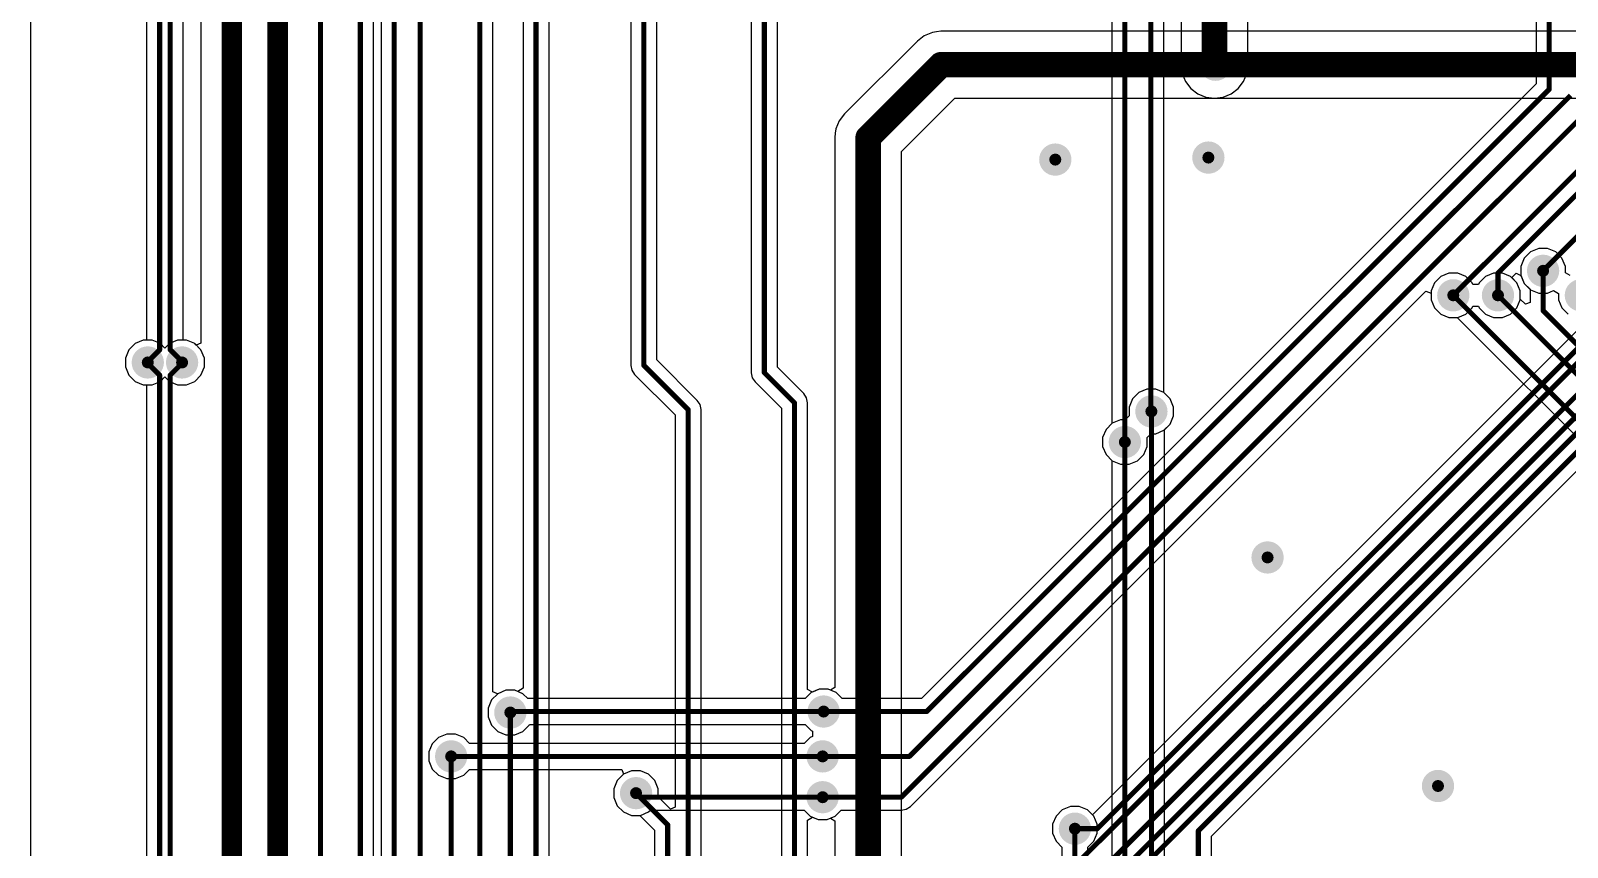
# Model space of a CAD drawing. Header units: millimetres. Extents: x 1 to 134, y -1 to 87.
# Drawn here: x 1.04 to 39.29, y 36.45 to 56.78 of the extents above; entities that cross this region are included whole.
import ezdxf

# ---------------------------------------------------------------- set-up
doc = ezdxf.new("R2010")
doc.units = ezdxf.units.MM
for name, color, linetype in [('BottomLayer', 5, 'Continuous'), ('BottomSolder', 6, 'Continuous'), ('TopLayer', 1, 'Continuous'), ('TopSolder', 216, 'Continuous'), ('ViaHoleLayer', 16, 'Continuous')]:
    doc.layers.add(name, color=color, linetype=linetype)

msp = doc.modelspace()

# ---------------------------------------------------------------- hatches: boundary and pattern name
at = {"layer": 'BottomLayer'}
h = msp.add_hatch(color=5, dxfattribs=at)
edge = h.paths.add_edge_path()
edge.add_arc((30.531, 55.931), 0.3, 0, 360)
h = msp.add_hatch(color=5, dxfattribs=at)
edge = h.paths.add_edge_path()
edge.add_arc((26.543, 53.569), 0.3, 0, 360)
h = msp.add_hatch(color=5, dxfattribs=at)
edge = h.paths.add_edge_path()
edge.add_arc((30.353, 53.619), 0.3, 0, 360)
h = msp.add_hatch(color=5, dxfattribs=at)
edge = h.paths.add_edge_path()
edge.add_arc((38.684, 50.8), 0.3, 0, 360)
h = msp.add_hatch(color=5, dxfattribs=at)
edge = h.paths.add_edge_path()
edge.add_arc((36.449, 50.19), 0.3, 0, 360)
h = msp.add_hatch(color=5, dxfattribs=at)
edge = h.paths.add_edge_path()
edge.add_arc((37.561, 50.19), 0.3, 0, 360)
h = msp.add_hatch(color=5, dxfattribs=at)
edge = h.paths.add_edge_path()
edge.add_arc((3.955, 48.518), 0.3, 0, 360)
h = msp.add_hatch(color=5, dxfattribs=at)
edge = h.paths.add_edge_path()
edge.add_arc((4.809, 48.518), 0.3, 0, 360)
h = msp.add_hatch(color=5, dxfattribs=at)
edge = h.paths.add_edge_path()
edge.add_arc((28.935, 47.299), 0.3, 0, 360)
h = msp.add_hatch(color=5, dxfattribs=at)
edge = h.paths.add_edge_path()
edge.add_arc((28.274, 46.537), 0.3, 0, 360)
h = msp.add_hatch(color=5, dxfattribs=at)
edge = h.paths.add_edge_path()
edge.add_arc((31.826, 43.663), 0.3, 0, 360)
h = msp.add_hatch(color=5, dxfattribs=at)
edge = h.paths.add_edge_path()
edge.add_arc((12.979, 39.802), 0.3, 0, 360)
h = msp.add_hatch(color=5, dxfattribs=at)
edge = h.paths.add_edge_path()
edge.add_arc((20.777, 39.827), 0.3, 0, 360)
h = msp.add_hatch(color=5, dxfattribs=at)
edge = h.paths.add_edge_path()
edge.add_arc((11.506, 38.71), 0.3, 0, 360)
h = msp.add_hatch(color=5, dxfattribs=at)
edge = h.paths.add_edge_path()
edge.add_arc((20.752, 38.71), 0.3, 0, 360)
h = msp.add_hatch(color=5, dxfattribs=at)
edge = h.paths.add_edge_path()
edge.add_arc((36.068, 37.973), 0.3, 0, 360)
h = msp.add_hatch(color=5, dxfattribs=at)
edge = h.paths.add_edge_path()
edge.add_arc((16.108, 37.795), 0.3, 0, 360)
h = msp.add_hatch(color=5, dxfattribs=at)
edge = h.paths.add_edge_path()
edge.add_arc((20.752, 37.694), 0.3, 0, 360)
h = msp.add_hatch(color=5, dxfattribs=at)
edge = h.paths.add_edge_path()
edge.add_arc((27.031, 36.91), 0.3, 0, 360)
at = {"layer": 'BottomSolder'}
h = msp.add_hatch(color=6, dxfattribs=at)
edge = h.paths.add_edge_path()
edge.add_arc((30.531, 55.931), 0.402, 0, 360)
h = msp.add_hatch(color=6, dxfattribs=at)
edge = h.paths.add_edge_path()
edge.add_arc((26.543, 53.569), 0.402, 0, 360)
h = msp.add_hatch(color=6, dxfattribs=at)
edge = h.paths.add_edge_path()
edge.add_arc((30.353, 53.619), 0.402, 0, 360)
h = msp.add_hatch(color=6, dxfattribs=at)
edge = h.paths.add_edge_path()
edge.add_arc((38.684, 50.8), 0.402, 0, 360)
h = msp.add_hatch(color=6, dxfattribs=at)
edge = h.paths.add_edge_path()
edge.add_arc((36.449, 50.19), 0.402, 0, 360)
h = msp.add_hatch(color=6, dxfattribs=at)
edge = h.paths.add_edge_path()
edge.add_arc((37.561, 50.19), 0.402, 0, 360)
h = msp.add_hatch(color=6, dxfattribs=at)
edge = h.paths.add_edge_path()
edge.add_arc((39.624, 50.19), 0.402, 0, 360)
h = msp.add_hatch(color=6, dxfattribs=at)
edge = h.paths.add_edge_path()
edge.add_arc((3.955, 48.518), 0.402, 0, 360)
h = msp.add_hatch(color=6, dxfattribs=at)
edge = h.paths.add_edge_path()
edge.add_arc((4.809, 48.518), 0.402, 0, 360)
h = msp.add_hatch(color=6, dxfattribs=at)
edge = h.paths.add_edge_path()
edge.add_arc((28.935, 47.299), 0.402, 0, 360)
h = msp.add_hatch(color=6, dxfattribs=at)
edge = h.paths.add_edge_path()
edge.add_arc((28.274, 46.537), 0.402, 0, 360)
h = msp.add_hatch(color=6, dxfattribs=at)
edge = h.paths.add_edge_path()
edge.add_arc((31.826, 43.663), 0.402, 0, 360)
h = msp.add_hatch(color=6, dxfattribs=at)
edge = h.paths.add_edge_path()
edge.add_arc((12.979, 39.802), 0.402, 0, 360)
h = msp.add_hatch(color=6, dxfattribs=at)
edge = h.paths.add_edge_path()
edge.add_arc((20.777, 39.827), 0.402, 0, 360)
h = msp.add_hatch(color=6, dxfattribs=at)
edge = h.paths.add_edge_path()
edge.add_arc((11.506, 38.71), 0.402, 0, 360)
h = msp.add_hatch(color=6, dxfattribs=at)
edge = h.paths.add_edge_path()
edge.add_arc((20.752, 38.71), 0.402, 0, 360)
h = msp.add_hatch(color=6, dxfattribs=at)
edge = h.paths.add_edge_path()
edge.add_arc((36.068, 37.973), 0.402, 0, 360)
h = msp.add_hatch(color=6, dxfattribs=at)
edge = h.paths.add_edge_path()
edge.add_arc((16.108, 37.795), 0.402, 0, 360)
h = msp.add_hatch(color=6, dxfattribs=at)
edge = h.paths.add_edge_path()
edge.add_arc((20.752, 37.694), 0.402, 0, 360)
h = msp.add_hatch(color=6, dxfattribs=at)
edge = h.paths.add_edge_path()
edge.add_arc((27.031, 36.91), 0.402, 0, 360)
at = {"layer": 'TopLayer'}
h = msp.add_hatch(color=1, dxfattribs=at)
edge = h.paths.add_edge_path()
edge.add_arc((30.531, 55.931), 0.3, 0, 360)
h = msp.add_hatch(color=1, dxfattribs=at)
edge = h.paths.add_edge_path()
edge.add_arc((26.543, 53.569), 0.3, 0, 360)
h = msp.add_hatch(color=1, dxfattribs=at)
edge = h.paths.add_edge_path()
edge.add_arc((30.353, 53.619), 0.3, 0, 360)
h = msp.add_hatch(color=1, dxfattribs=at)
edge = h.paths.add_edge_path()
edge.add_arc((38.684, 50.8), 0.3, 0, 360)
h = msp.add_hatch(color=1, dxfattribs=at)
edge = h.paths.add_edge_path()
edge.add_arc((36.449, 50.19), 0.3, 0, 360)
h = msp.add_hatch(color=1, dxfattribs=at)
edge = h.paths.add_edge_path()
edge.add_arc((37.561, 50.19), 0.3, 0, 360)
h = msp.add_hatch(color=1, dxfattribs=at)
edge = h.paths.add_edge_path()
edge.add_arc((3.955, 48.518), 0.3, 0, 360)
h = msp.add_hatch(color=1, dxfattribs=at)
edge = h.paths.add_edge_path()
edge.add_arc((4.809, 48.518), 0.3, 0, 360)
h = msp.add_hatch(color=1, dxfattribs=at)
edge = h.paths.add_edge_path()
edge.add_arc((28.935, 47.299), 0.3, 0, 360)
h = msp.add_hatch(color=1, dxfattribs=at)
edge = h.paths.add_edge_path()
edge.add_arc((28.274, 46.537), 0.3, 0, 360)
h = msp.add_hatch(color=1, dxfattribs=at)
edge = h.paths.add_edge_path()
edge.add_arc((31.826, 43.663), 0.3, 0, 360)
h = msp.add_hatch(color=1, dxfattribs=at)
edge = h.paths.add_edge_path()
edge.add_arc((12.979, 39.802), 0.3, 0, 360)
h = msp.add_hatch(color=1, dxfattribs=at)
edge = h.paths.add_edge_path()
edge.add_arc((20.777, 39.827), 0.3, 0, 360)
h = msp.add_hatch(color=1, dxfattribs=at)
edge = h.paths.add_edge_path()
edge.add_arc((11.506, 38.71), 0.3, 0, 360)
h = msp.add_hatch(color=1, dxfattribs=at)
edge = h.paths.add_edge_path()
edge.add_arc((20.752, 38.71), 0.3, 0, 360)
h = msp.add_hatch(color=1, dxfattribs=at)
edge = h.paths.add_edge_path()
edge.add_arc((36.068, 37.973), 0.3, 0, 360)
h = msp.add_hatch(color=1, dxfattribs=at)
edge = h.paths.add_edge_path()
edge.add_arc((16.108, 37.795), 0.3, 0, 360)
h = msp.add_hatch(color=1, dxfattribs=at)
edge = h.paths.add_edge_path()
edge.add_arc((20.752, 37.694), 0.3, 0, 360)
h = msp.add_hatch(color=1, dxfattribs=at)
edge = h.paths.add_edge_path()
edge.add_arc((27.031, 36.91), 0.3, 0, 360)
at = {"layer": 'TopSolder'}
h = msp.add_hatch(color=216, dxfattribs=at)
edge = h.paths.add_edge_path()
edge.add_arc((30.531, 55.931), 0.402, 0, 360)
h = msp.add_hatch(color=216, dxfattribs=at)
edge = h.paths.add_edge_path()
edge.add_arc((26.543, 53.569), 0.402, 0, 360)
h = msp.add_hatch(color=216, dxfattribs=at)
edge = h.paths.add_edge_path()
edge.add_arc((30.353, 53.619), 0.402, 0, 360)
h = msp.add_hatch(color=216, dxfattribs=at)
edge = h.paths.add_edge_path()
edge.add_arc((38.684, 50.8), 0.402, 0, 360)
h = msp.add_hatch(color=216, dxfattribs=at)
edge = h.paths.add_edge_path()
edge.add_arc((36.449, 50.19), 0.402, 0, 360)
h = msp.add_hatch(color=216, dxfattribs=at)
edge = h.paths.add_edge_path()
edge.add_arc((37.561, 50.19), 0.402, 0, 360)
h = msp.add_hatch(color=216, dxfattribs=at)
edge = h.paths.add_edge_path()
edge.add_arc((39.624, 50.19), 0.402, 0, 360)
h = msp.add_hatch(color=216, dxfattribs=at)
edge = h.paths.add_edge_path()
edge.add_arc((3.955, 48.518), 0.402, 0, 360)
h = msp.add_hatch(color=216, dxfattribs=at)
edge = h.paths.add_edge_path()
edge.add_arc((4.809, 48.518), 0.402, 0, 360)
h = msp.add_hatch(color=216, dxfattribs=at)
edge = h.paths.add_edge_path()
edge.add_arc((28.935, 47.299), 0.402, 0, 360)
h = msp.add_hatch(color=216, dxfattribs=at)
edge = h.paths.add_edge_path()
edge.add_arc((28.274, 46.537), 0.402, 0, 360)
h = msp.add_hatch(color=216, dxfattribs=at)
edge = h.paths.add_edge_path()
edge.add_arc((31.826, 43.663), 0.402, 0, 360)
h = msp.add_hatch(color=216, dxfattribs=at)
edge = h.paths.add_edge_path()
edge.add_arc((12.979, 39.802), 0.402, 0, 360)
h = msp.add_hatch(color=216, dxfattribs=at)
edge = h.paths.add_edge_path()
edge.add_arc((20.777, 39.827), 0.402, 0, 360)
h = msp.add_hatch(color=216, dxfattribs=at)
edge = h.paths.add_edge_path()
edge.add_arc((11.506, 38.71), 0.402, 0, 360)
h = msp.add_hatch(color=216, dxfattribs=at)
edge = h.paths.add_edge_path()
edge.add_arc((20.752, 38.71), 0.402, 0, 360)
h = msp.add_hatch(color=216, dxfattribs=at)
edge = h.paths.add_edge_path()
edge.add_arc((36.068, 37.973), 0.402, 0, 360)
h = msp.add_hatch(color=216, dxfattribs=at)
edge = h.paths.add_edge_path()
edge.add_arc((16.108, 37.795), 0.402, 0, 360)
h = msp.add_hatch(color=216, dxfattribs=at)
edge = h.paths.add_edge_path()
edge.add_arc((20.752, 37.694), 0.402, 0, 360)
h = msp.add_hatch(color=216, dxfattribs=at)
edge = h.paths.add_edge_path()
edge.add_arc((27.031, 36.91), 0.402, 0, 360)
at = {"layer": 'ViaHoleLayer'}
h = msp.add_hatch(color=16, dxfattribs=at)
edge = h.paths.add_edge_path()
edge.add_arc((30.531, 55.931), 0.15, 0, 360)
h = msp.add_hatch(color=16, dxfattribs=at)
edge = h.paths.add_edge_path()
edge.add_arc((26.543, 53.569), 0.15, 0, 360)
h = msp.add_hatch(color=16, dxfattribs=at)
edge = h.paths.add_edge_path()
edge.add_arc((30.353, 53.619), 0.15, 0, 360)
h = msp.add_hatch(color=16, dxfattribs=at)
edge = h.paths.add_edge_path()
edge.add_arc((38.684, 50.8), 0.15, 0, 360)
h = msp.add_hatch(color=16, dxfattribs=at)
edge = h.paths.add_edge_path()
edge.add_arc((36.449, 50.19), 0.15, 0, 360)
h = msp.add_hatch(color=16, dxfattribs=at)
edge = h.paths.add_edge_path()
edge.add_arc((37.561, 50.19), 0.15, 0, 360)
h = msp.add_hatch(color=16, dxfattribs=at)
edge = h.paths.add_edge_path()
edge.add_arc((3.955, 48.518), 0.15, 0, 360)
h = msp.add_hatch(color=16, dxfattribs=at)
edge = h.paths.add_edge_path()
edge.add_arc((4.809, 48.518), 0.15, 0, 360)
h = msp.add_hatch(color=16, dxfattribs=at)
edge = h.paths.add_edge_path()
edge.add_arc((28.935, 47.299), 0.15, 0, 360)
h = msp.add_hatch(color=16, dxfattribs=at)
edge = h.paths.add_edge_path()
edge.add_arc((28.274, 46.537), 0.15, 0, 360)
h = msp.add_hatch(color=16, dxfattribs=at)
edge = h.paths.add_edge_path()
edge.add_arc((31.826, 43.663), 0.15, 0, 360)
h = msp.add_hatch(color=16, dxfattribs=at)
edge = h.paths.add_edge_path()
edge.add_arc((12.979, 39.802), 0.15, 0, 360)
h = msp.add_hatch(color=16, dxfattribs=at)
edge = h.paths.add_edge_path()
edge.add_arc((20.777, 39.827), 0.15, 0, 360)
h = msp.add_hatch(color=16, dxfattribs=at)
edge = h.paths.add_edge_path()
edge.add_arc((11.506, 38.71), 0.15, 0, 360)
h = msp.add_hatch(color=16, dxfattribs=at)
edge = h.paths.add_edge_path()
edge.add_arc((20.752, 38.71), 0.15, 0, 360)
h = msp.add_hatch(color=16, dxfattribs=at)
edge = h.paths.add_edge_path()
edge.add_arc((16.108, 37.795), 0.15, 0, 360)
h = msp.add_hatch(color=16, dxfattribs=at)
edge = h.paths.add_edge_path()
edge.add_arc((36.068, 37.973), 0.15, 0, 360)
h = msp.add_hatch(color=16, dxfattribs=at)
edge = h.paths.add_edge_path()
edge.add_arc((20.752, 37.694), 0.15, 0, 360)
h = msp.add_hatch(color=16, dxfattribs=at)
edge = h.paths.add_edge_path()
edge.add_arc((27.031, 36.91), 0.15, 0, 360)

# ---------------------------------------------------------------- linework, layer by layer
at = {"layer": 'BottomLayer'}
for p, q in [((1.041, -0.508), (1.041, 86.335)), ((3.927, 63.066), (3.927, 49.072)), ((4.836, 49.072), (4.836, 62.824)), ((23.282, 56.652), (23.109, 56.52)), ((23.483, 56.735), (23.282, 56.652)), ((23.59, 56.749), (23.483, 56.735)), ((23.698, 56.763), (23.59, 56.749)), ((47.437, 56.763), (23.698, 56.763)), ((23.109, 56.52), (21.296, 54.706)), ((22.718, 53.773), (24.043, 55.098)), ((24.043, 55.098), (47.092, 55.098)), ((21.296, 54.706), (21.164, 54.534)), ((21.081, 54.333), (21.066, 54.225)), ((21.164, 54.534), (21.081, 54.333)), ((21.066, 54.225), (21.052, 54.117)), ((21.052, 54.117), (21.052, 40.427)), ((22.718, 27.652), (22.718, 53.773)), ((38.37, 51.27), (38.215, 51.114)), ((38.574, 51.354), (38.37, 51.27)), ((38.794, 51.354), (38.574, 51.354)), ((38.998, 51.27), (38.794, 51.354)), ((39.154, 51.114), (38.998, 51.27)), ((38.215, 51.114), (38.13, 50.91)), ((38.13, 50.91), (38.13, 50.69)), ((39.238, 50.91), (39.154, 51.114)), ((39.238, 50.757), (39.238, 50.91)), ((35.979, 50.504), (35.895, 50.301)), ((36.135, 50.66), (35.979, 50.504)), ((36.339, 50.744), (36.135, 50.66)), ((36.559, 50.744), (36.339, 50.744)), ((36.763, 50.66), (36.559, 50.744)), ((36.919, 50.504), (36.763, 50.66)), ((36.936, 50.462), (36.919, 50.504)), ((37.091, 50.504), (37.074, 50.462)), ((37.247, 50.66), (37.091, 50.504)), ((37.451, 50.744), (37.247, 50.66)), ((37.671, 50.744), (37.451, 50.744)), ((37.875, 50.66), (37.671, 50.744)), ((38.031, 50.504), (37.875, 50.66)), ((38.115, 50.301), (38.031, 50.504)), ((38.13, 50.69), (38.215, 50.486)), ((38.215, 50.486), (38.36, 50.34)), ((39.242, 50.752), (39.238, 50.757)), ((39.362, 50.681), (39.242, 50.752)), ((35.895, 50.301), (35.895, 50.08)), ((37.074, 50.462), (36.936, 50.462)), ((38.115, 50.094), (38.115, 50.301)), ((38.36, 50.34), (38.36, 50.015)), ((35.895, 50.08), (35.979, 49.877)), ((35.979, 49.877), (36.135, 49.721)), ((36.135, 49.721), (36.339, 49.636)), ((38.243, 49.966), (38.115, 50.094)), ((38.36, 50.015), (38.243, 49.966)), ((36.339, 49.636), (36.545, 49.636)), ((36.545, 49.636), (41.09, 45.092)), ((3.641, 48.987), (3.485, 48.832)), ((3.844, 49.072), (3.641, 48.987)), ((3.927, 49.072), (3.844, 49.072)), ((4.919, 49.072), (4.836, 49.072)), ((5.123, 48.987), (4.919, 49.072)), ((5.278, 48.832), (5.123, 48.987)), ((3.485, 48.832), (3.401, 48.628)), ((3.401, 48.628), (3.401, 48.408)), ((5.363, 48.628), (5.278, 48.832)), ((5.363, 48.408), (5.363, 48.628)), ((3.401, 48.408), (3.485, 48.204)), ((3.485, 48.204), (3.641, 48.048)), ((5.123, 48.048), (5.278, 48.204)), ((5.278, 48.204), (5.363, 48.408)), ((3.641, 48.048), (3.844, 47.964)), ((3.844, 47.964), (4.065, 47.964)), ((4.065, 47.964), (4.269, 48.048)), ((4.269, 48.048), (4.382, 48.161)), ((4.382, 48.161), (4.495, 48.048)), ((4.495, 48.048), (4.698, 47.964)), ((4.698, 47.964), (4.919, 47.964)), ((4.919, 47.964), (5.123, 48.048)), ((28.824, 47.853), (28.621, 47.768)), ((29.045, 47.853), (28.824, 47.853)), ((29.248, 47.768), (29.045, 47.853)), ((28.465, 47.612), (28.381, 47.409)), ((28.621, 47.768), (28.465, 47.612)), ((29.404, 47.612), (29.248, 47.768)), ((29.489, 47.409), (29.404, 47.612)), ((28.164, 47.091), (27.96, 47.006)), ((28.284, 47.091), (28.164, 47.091)), ((28.381, 47.188), (28.284, 47.091)), ((28.381, 47.409), (28.381, 47.188)), ((29.404, 46.985), (29.489, 47.188)), ((29.489, 47.188), (29.489, 47.409)), ((27.805, 46.85), (27.72, 46.647)), ((27.96, 47.006), (27.805, 46.85)), ((29.258, 46.839), (29.404, 46.985)), ((29.258, 33.951), (29.258, 46.839)), ((27.72, 46.647), (27.72, 46.426)), ((27.72, 46.426), (27.805, 46.223)), ((27.805, 46.223), (27.95, 46.077)), ((27.95, 46.077), (27.95, 33.938)), ((12.666, 40.271), (12.51, 40.116)), ((12.869, 40.356), (12.666, 40.271)), ((13.09, 40.356), (12.869, 40.356)), ((13.293, 40.271), (13.09, 40.356)), ((13.414, 40.151), (13.293, 40.271)), ((20.463, 40.297), (20.317, 40.151)), ((20.667, 40.381), (20.463, 40.297)), ((20.887, 40.381), (20.667, 40.381)), ((20.947, 40.357), (20.887, 40.381)), ((21.052, 40.427), (20.947, 40.357)), ((12.51, 40.116), (12.425, 39.912)), ((12.425, 39.912), (12.425, 39.692)), ((20.317, 40.151), (13.414, 40.151)), ((12.425, 39.692), (12.51, 39.488)), ((12.51, 39.488), (12.666, 39.332)), ((13.293, 39.332), (13.449, 39.488)), ((13.449, 39.488), (13.455, 39.503)), ((13.455, 39.503), (20.317, 39.503)), ((20.317, 39.503), (20.463, 39.358)), ((11.037, 39.023), (10.952, 38.82)), ((11.192, 39.179), (11.037, 39.023)), ((11.396, 39.264), (11.192, 39.179)), ((11.616, 39.264), (11.396, 39.264)), ((11.82, 39.179), (11.616, 39.264)), ((11.966, 39.033), (11.82, 39.179)), ((20.292, 39.033), (11.966, 39.033)), ((12.666, 39.332), (12.869, 39.248)), ((12.869, 39.248), (13.09, 39.248)), ((13.09, 39.248), (13.293, 39.332)), ((20.438, 39.179), (20.292, 39.033)), ((20.5, 39.205), (20.438, 39.179)), ((20.463, 39.358), (20.5, 39.342)), ((20.5, 39.342), (20.5, 39.205)), ((10.952, 38.82), (10.952, 38.599)), ((10.952, 38.599), (11.037, 38.396)), ((11.037, 38.396), (11.192, 38.24)), ((11.82, 38.24), (11.966, 38.386)), ((11.966, 38.386), (15.754, 38.386)), ((15.788, 38.259), (15.638, 38.109)), ((15.754, 38.386), (15.786, 38.289)), ((15.786, 38.289), (15.788, 38.259)), ((11.192, 38.24), (11.396, 38.156)), ((11.396, 38.156), (11.616, 38.156)), ((11.616, 38.156), (11.82, 38.24)), ((15.638, 38.109), (15.554, 37.905)), ((15.554, 37.905), (15.554, 37.685)), ((15.554, 37.685), (15.638, 37.481)), ((15.638, 37.481), (15.794, 37.326)), ((15.794, 37.326), (15.997, 37.241)), ((15.997, 37.241), (16.218, 37.241)), ((16.218, 37.241), (16.421, 37.326)), ((16.421, 37.326), (16.466, 37.37)), ((16.466, 37.37), (20.292, 37.37)), ((20.292, 37.37), (20.438, 37.224)), ((20.438, 37.224), (20.642, 37.14)), ((20.642, 37.14), (20.862, 37.14)), ((20.862, 37.14), (20.947, 37.175)), ((20.947, 37.175), (21.052, 37.104)), ((21.052, 37.104), (21.052, 29.662)), ((26.561, 37.224), (26.477, 37.02)), ((26.717, 37.38), (26.561, 37.224)), ((26.921, 37.464), (26.717, 37.38)), ((27.141, 37.464), (26.921, 37.464)), ((27.345, 37.38), (27.141, 37.464)), ((27.501, 37.224), (27.345, 37.38)), ((27.585, 37.02), (27.501, 37.224)), ((26.477, 37.02), (26.477, 36.8)), ((26.477, 36.8), (26.561, 36.596)), ((27.501, 36.596), (27.585, 36.8)), ((27.585, 36.8), (27.585, 37.02)), ((26.561, 36.596), (26.707, 36.45)), ((26.707, 36.45), (26.707, 29.721)), ((27.355, 36.45), (27.501, 36.596)), ((27.355, 29.82), (27.355, 36.45))]:
    msp.add_line(p, q, dxfattribs=at)
for points, const_width in [([(4.251, 48.833), (4.251, 63.066)], 0.127), ([(4.513, 48.833), (4.513, 62.958)], 0.127), ([(21.885, 54.117), (23.698, 55.931)], 0.635), ([(23.698, 55.931), (30.531, 55.931)], 0.635), ([(30.531, 55.931), (47.437, 55.931)], 0.635), ([(21.885, 27.652), (21.885, 54.117)], 0.635), ([(38.684, 49.809), (38.684, 50.8)], 0.127), ([(36.449, 50.19), (41.414, 45.226)], 0.127), ([(37.561, 50.19), (42.031, 45.72)], 0.127), ([(38.684, 49.809), (42.799, 45.694)], 0.127), ([(3.955, 48.537), (4.251, 48.833)], 0.127), ([(3.955, 48.518), (3.955, 48.537)], 0.127), ([(4.513, 48.833), (4.809, 48.537)], 0.127), ([(4.809, 48.518), (4.809, 48.537)], 0.127), ([(28.935, 33.817), (28.935, 47.299)], 0.127), ([(28.274, 33.938), (28.274, 46.537)], 0.127), ([(12.979, 39.802), (13.005, 39.827)], 0.127), ([(13.005, 39.827), (20.777, 39.827)], 0.127), ([(11.506, 38.71), (20.752, 38.71)], 0.127), ([(16.108, 37.795), (16.209, 37.694)], 0.127), ([(16.209, 37.694), (20.752, 37.694)], 0.127), ([(27.031, 29.685), (27.031, 36.91)], 0.127)]:
    msp.add_lwpolyline(points, dxfattribs=dict(at, const_width=const_width))
for points, const_width in [([(23.539, 55.931, 1), (23.857, 55.931, 1)], 0.318), ([(23.539, 55.931, 1), (23.857, 55.931, 1)], 0.318), ([(30.372, 55.931, 1), (30.69, 55.931, 1)], 0.318), ([(30.372, 55.931, 1), (30.69, 55.931, 1)], 0.318), ([(21.726, 54.117, 1), (22.044, 54.117, 1)], 0.318), ([(21.726, 54.117, 1), (22.044, 54.117, 1)], 0.318), ([(38.652, 50.8, 1), (38.716, 50.8, 1)], 0.0635), ([(36.417, 50.19, 1), (36.481, 50.19, 1)], 0.0635), ([(37.529, 50.19, 1), (37.593, 50.19, 1)], 0.0635), ([(38.652, 49.809, 1), (38.716, 49.809, 1)], 0.0635), ([(38.652, 49.809, 1), (38.716, 49.809, 1)], 0.0635), ([(3.923, 48.537, 1), (3.986, 48.537, 1)], 0.0635), ([(3.923, 48.537, 1), (3.986, 48.537, 1)], 0.0635), ([(3.923, 48.518, 1), (3.986, 48.518, 1)], 0.0635), ([(4.219, 48.833, 1), (4.283, 48.833, 1)], 0.0635), ([(4.219, 48.833, 1), (4.283, 48.833, 1)], 0.0635), ([(4.481, 48.833, 1), (4.544, 48.833, 1)], 0.0635), ([(4.481, 48.833, 1), (4.544, 48.833, 1)], 0.0635), ([(4.777, 48.537, 1), (4.84, 48.537, 1)], 0.0635), ([(4.777, 48.537, 1), (4.84, 48.537, 1)], 0.0635), ([(4.777, 48.518, 1), (4.84, 48.518, 1)], 0.0635), ([(28.903, 47.299, 1), (28.966, 47.299, 1)], 0.0635), ([(28.242, 46.537, 1), (28.306, 46.537, 1)], 0.0635), ([(12.948, 39.802, 1), (13.011, 39.802, 1)], 0.0635), ([(12.973, 39.827, 1), (13.037, 39.827, 1)], 0.0635), ([(12.973, 39.827, 1), (13.037, 39.827, 1)], 0.0635), ([(20.745, 39.827, 1), (20.809, 39.827, 1)], 0.0635), ([(11.474, 38.71, 1), (11.538, 38.71, 1)], 0.0635), ([(20.72, 38.71, 1), (20.784, 38.71, 1)], 0.0635), ([(16.076, 37.795, 1), (16.139, 37.795, 1)], 0.0635), ([(16.177, 37.694, 1), (16.241, 37.694, 1)], 0.0635), ([(16.177, 37.694, 1), (16.241, 37.694, 1)], 0.0635), ([(20.72, 37.694, 1), (20.784, 37.694, 1)], 0.0635), ([(26.999, 36.91, 1), (27.063, 36.91, 1)], 0.0635)]:
    msp.add_lwpolyline(points, format="xyb", close=True, dxfattribs=dict(at, const_width=const_width))
at = {"layer": 'TopLayer'}
for p, q in [((1.041, -0.508), (1.041, 86.335)), ((12.545, 40.317), (12.545, 77.746)), ((5.277, 73.406), (5.277, 48.999)), ((15.977, 68.28), (15.977, 48.446)), ((16.625, 48.58), (16.625, 68.28)), ((18.977, 68.28), (18.977, 48.263)), ((19.625, 48.397), (19.625, 68.28)), ((27.95, 68.249), (27.95, 46.996)), ((9.569, 14.383), (9.569, 66.773)), ((9.764, 66.775), (9.764, 15.234)), ((13.295, 66.879), (13.295, 40.408)), ((13.942, 22.931), (13.942, 66.879)), ((31.338, 55.931), (31.338, 66.553)), ((29.673, 66.34), (29.673, 55.931)), ((29.242, 47.771), (29.242, 66.075)), ((38.513, 65.662), (38.513, 55.455)), ((29.673, 55.931), (29.701, 55.715)), ((31.31, 55.715), (31.338, 55.931)), ((38.513, 55.455), (23.209, 40.151)), ((29.701, 55.715), (29.784, 55.514)), ((29.784, 55.514), (29.917, 55.342)), ((31.094, 55.342), (31.226, 55.514)), ((31.226, 55.514), (31.31, 55.715)), ((29.917, 55.342), (30.089, 55.21)), ((30.089, 55.21), (30.29, 55.127)), ((30.29, 55.127), (30.505, 55.098)), ((30.505, 55.098), (30.721, 55.127)), ((30.721, 55.127), (30.922, 55.21)), ((30.922, 55.21), (31.094, 55.342)), ((30.428, 36.726), (45.051, 51.349)), ((37.905, 50.63), (38.013, 50.738)), ((38.031, 50.504), (37.905, 50.63)), ((38.013, 50.738), (38.134, 50.68)), ((38.115, 50.301), (38.031, 50.504)), ((38.134, 50.68), (38.215, 50.486)), ((38.215, 50.486), (38.37, 50.33)), ((22.937, 37.465), (35.768, 50.296)), ((35.768, 50.296), (35.895, 50.244)), ((35.895, 50.244), (35.895, 50.08)), ((38.115, 50.08), (38.115, 50.301)), ((38.37, 50.33), (38.574, 50.246)), ((38.574, 50.246), (38.794, 50.246)), ((38.794, 50.246), (38.946, 50.309)), ((38.946, 50.309), (39.066, 50.239)), ((39.066, 50.239), (39.07, 50.233)), ((39.07, 50.233), (39.07, 50.08)), ((35.895, 50.08), (35.979, 49.877)), ((35.979, 49.877), (36.135, 49.721)), ((36.135, 49.721), (36.339, 49.636)), ((36.559, 49.636), (36.763, 49.721)), ((36.763, 49.721), (36.919, 49.877)), ((36.919, 49.877), (36.936, 49.919)), ((36.936, 49.919), (37.074, 49.919)), ((37.074, 49.919), (37.091, 49.877)), ((37.091, 49.877), (37.247, 49.721)), ((37.247, 49.721), (37.451, 49.636)), ((37.671, 49.636), (37.875, 49.721)), ((37.875, 49.721), (38.031, 49.877)), ((38.031, 49.877), (38.115, 50.08)), ((39.07, 50.08), (39.154, 49.877)), ((39.154, 49.877), (39.31, 49.721)), ((39.73, 49.509), (27.472, 37.252)), ((36.339, 49.636), (36.559, 49.636)), ((37.451, 49.636), (37.671, 49.636)), ((3.641, 48.987), (3.485, 48.832)), ((3.844, 49.072), (3.641, 48.987)), ((4.065, 49.072), (3.844, 49.072)), ((4.269, 48.987), (4.065, 49.072)), ((4.382, 48.874), (4.269, 48.987)), ((4.495, 48.987), (4.382, 48.874)), ((4.698, 49.072), (4.495, 48.987)), ((4.919, 49.072), (4.698, 49.072)), ((5.123, 48.987), (4.919, 49.072)), ((5.159, 48.951), (5.123, 48.987)), ((5.277, 48.999), (5.159, 48.951)), ((3.485, 48.832), (3.401, 48.628)), ((3.401, 48.628), (3.401, 48.408)), ((17.632, 47.573), (16.625, 48.58)), ((3.401, 48.408), (3.485, 48.204)), ((3.485, 48.204), (3.641, 48.048)), ((15.977, 48.446), (16.002, 48.322)), ((16.002, 48.322), (16.072, 48.217)), ((16.072, 48.217), (17.079, 47.21)), ((18.977, 48.263), (19.002, 48.139)), ((20.281, 47.741), (19.625, 48.397)), ((3.641, 48.048), (3.844, 47.964)), ((3.844, 47.964), (3.927, 47.964)), ((3.927, 47.964), (3.927, 9.89)), ((19.002, 48.139), (19.072, 48.034)), ((19.072, 48.034), (19.728, 47.378)), ((17.702, 47.468), (17.632, 47.573)), ((17.727, 47.344), (17.702, 47.468)), ((20.351, 47.636), (20.281, 47.741)), ((20.375, 47.512), (20.351, 47.636)), ((20.375, 40.375), (20.375, 47.512)), ((29.248, 47.768), (29.242, 47.771)), ((29.404, 47.612), (29.248, 47.768)), ((29.489, 47.409), (29.404, 47.612)), ((17.079, 47.21), (17.079, 37.447)), ((17.727, 24.638), (17.727, 47.344)), ((19.728, 47.378), (19.728, 24.296)), ((29.404, 46.985), (29.489, 47.188)), ((29.489, 47.188), (29.489, 47.409)), ((27.805, 46.85), (27.72, 46.647)), ((27.95, 46.996), (27.805, 46.85)), ((28.828, 46.647), (28.925, 46.745)), ((28.925, 46.745), (29.045, 46.745)), ((29.045, 46.745), (29.248, 46.829)), ((29.248, 46.829), (29.404, 46.985)), ((27.72, 46.647), (27.72, 46.426)), ((27.72, 46.426), (27.805, 46.223)), ((28.744, 46.223), (28.828, 46.426)), ((28.828, 46.426), (28.828, 46.647)), ((27.805, 46.223), (27.96, 46.067)), ((27.96, 46.067), (28.164, 45.983)), ((28.164, 45.983), (28.384, 45.983)), ((28.384, 45.983), (28.588, 46.067)), ((28.588, 46.067), (28.744, 46.223)), ((12.662, 40.268), (12.545, 40.317)), ((12.666, 40.271), (12.662, 40.268)), ((12.869, 40.356), (12.666, 40.271)), ((13.09, 40.356), (12.869, 40.356)), ((13.168, 40.323), (13.09, 40.356)), ((13.295, 40.408), (13.168, 40.323)), ((20.502, 40.313), (20.375, 40.375)), ((20.667, 40.381), (20.502, 40.313)), ((20.887, 40.381), (20.667, 40.381)), ((21.091, 40.297), (20.887, 40.381)), ((21.237, 40.151), (21.091, 40.297)), ((23.209, 40.151), (21.237, 40.151)), ((15.794, 38.265), (15.638, 38.109)), ((15.997, 38.349), (15.794, 38.265)), ((16.218, 38.349), (15.997, 38.349)), ((16.421, 38.265), (16.218, 38.349)), ((16.577, 38.109), (16.421, 38.265)), ((15.638, 38.109), (15.554, 37.905)), ((15.554, 37.905), (15.554, 37.685)), ((16.662, 37.905), (16.577, 38.109)), ((16.662, 37.699), (16.662, 37.905)), ((15.554, 37.685), (15.638, 37.481)), ((15.638, 37.481), (15.794, 37.326)), ((16.962, 37.399), (16.662, 37.699)), ((15.794, 37.326), (15.997, 37.241)), ((15.997, 37.241), (16.204, 37.241)), ((16.204, 37.241), (16.571, 36.874)), ((17.079, 37.447), (16.962, 37.399)), ((20.375, 37.121), (20.502, 37.197)), ((20.375, 24.43), (20.375, 37.121)), ((20.502, 37.197), (20.642, 37.14)), ((20.642, 37.14), (20.862, 37.14)), ((20.862, 37.14), (21.066, 37.224)), ((21.066, 37.224), (21.212, 37.37)), ((21.212, 37.37), (22.708, 37.37)), ((22.708, 37.37), (22.831, 37.395)), ((22.831, 37.395), (22.937, 37.465)), ((26.561, 37.224), (26.477, 37.02)), ((26.717, 37.38), (26.561, 37.224)), ((26.921, 37.464), (26.717, 37.38)), ((27.141, 37.464), (26.921, 37.464)), ((27.345, 37.38), (27.141, 37.464)), ((27.472, 37.252), (27.345, 37.38)), ((16.571, 36.874), (16.571, 26.689)), ((26.477, 37.02), (26.477, 36.8)), ((26.477, 36.8), (26.561, 36.596)), ((30.428, 30.51), (30.428, 36.726)), ((26.561, 36.596), (26.717, 36.44))]:
    msp.add_line(p, q, dxfattribs=at)
for points, const_width in [([(12.221, 15.58), (12.221, 77.88)], 0.127), ([(10.088, 15.234), (10.088, 77.372)], 0.127), ([(10.736, 15.299), (10.736, 77.302)], 0.127), ([(6.045, 10.752), (6.045, 73.406)], 0.508), ([(7.188, 11.542), (7.188, 73.406)], 0.508), ([(16.301, 48.446), (16.301, 71.694)], 0.127), ([(19.301, 48.263), (19.301, 71.694)], 0.127), ([(28.274, 46.537), (28.274, 71.667)], 0.127), ([(23.215, 31.394), (59.707, 67.885)], 0.127), ([(25.556, 34.519), (58.941, 67.903)], 0.127), ([(8.255, 67.263), (8.255, 13.132)], 0.127), ([(9.246, 13.923), (9.246, 67.263)], 0.127), ([(13.618, 67.339), (13.618, 21.535)], 0.127), ([(23.679, 31.35), (59.834, 67.504)], 0.127), ([(30.505, 55.931), (30.505, 66.898)], 0.635), ([(28.918, 47.315), (28.918, 66.209)], 0.127), ([(38.837, 55.321), (38.837, 66.122)], 0.127), ([(27.588, 36.91), (56.301, 65.623)], 0.127), ([(26.647, 33.886), (57.233, 64.471)], 0.127), ([(30.104, 36.86), (56.739, 63.496)], 0.127), ([(36.449, 50.19), (43.184, 56.925)], 0.127), ([(37.561, 50.744), (44.098, 57.281)], 0.127), ([(38.684, 50.8), (44.962, 57.078)], 0.127), ([(22.911, 38.71), (39.37, 55.169)], 0.127), ([(23.343, 39.827), (38.837, 55.321)], 0.127), ([(22.708, 37.694), (39.905, 54.891)], 0.127), ([(37.561, 50.19), (37.561, 50.744)], 0.127), ([(3.955, 48.499), (3.955, 48.518)], 0.127), ([(4.809, 48.499), (4.809, 48.518)], 0.127), ([(3.955, 48.499), (4.251, 48.202)], 0.127), ([(4.251, 9.89), (4.251, 48.202)], 0.127), ([(4.513, 48.202), (4.809, 48.499)], 0.127), ([(4.513, 9.999), (4.513, 48.202)], 0.127), ([(16.301, 48.446), (17.403, 47.344)], 0.127), ([(19.301, 48.263), (20.052, 47.512)], 0.127), ([(20.052, 24.296), (20.052, 47.512)], 0.127), ([(17.403, 24.504), (17.403, 47.344)], 0.127), ([(28.918, 47.315), (28.935, 47.299)], 0.127), ([(12.979, 19.845), (12.979, 39.802)], 0.127), ([(20.777, 39.827), (23.343, 39.827)], 0.127), ([(11.506, 15.338), (11.506, 38.71)], 0.127), ([(20.752, 38.71), (22.911, 38.71)], 0.127), ([(16.108, 37.795), (16.895, 37.008)], 0.127), ([(20.752, 37.694), (22.708, 37.694)], 0.127), ([(16.895, 23.238), (16.895, 37.008)], 0.127), ([(27.031, 36.91), (27.588, 36.91)], 0.127), ([(30.104, 24.085), (30.104, 36.86)], 0.127)]:
    msp.add_lwpolyline(points, dxfattribs=dict(at, const_width=const_width))
for points, const_width in [([(30.347, 55.931, 1), (30.664, 55.931, 1)], 0.318), ([(38.805, 55.321, 1), (38.868, 55.321, 1)], 0.0635), ([(38.805, 55.321, 1), (38.868, 55.321, 1)], 0.0635), ([(37.529, 50.744, 1), (37.593, 50.744, 1)], 0.0635), ([(37.529, 50.744, 1), (37.593, 50.744, 1)], 0.0635), ([(38.652, 50.8, 1), (38.716, 50.8, 1)], 0.0635), ([(36.417, 50.19, 1), (36.481, 50.19, 1)], 0.0635), ([(37.529, 50.19, 1), (37.593, 50.19, 1)], 0.0635), ([(3.923, 48.518, 1), (3.986, 48.518, 1)], 0.0635), ([(4.777, 48.518, 1), (4.84, 48.518, 1)], 0.0635), ([(3.923, 48.499, 1), (3.986, 48.499, 1)], 0.0635), ([(3.923, 48.499, 1), (3.986, 48.499, 1)], 0.0635), ([(4.219, 48.202, 1), (4.283, 48.202, 1)], 0.0635), ([(4.219, 48.202, 1), (4.283, 48.202, 1)], 0.0635), ([(4.481, 48.202, 1), (4.544, 48.202, 1)], 0.0635), ([(4.481, 48.202, 1), (4.544, 48.202, 1)], 0.0635), ([(4.777, 48.499, 1), (4.84, 48.499, 1)], 0.0635), ([(4.777, 48.499, 1), (4.84, 48.499, 1)], 0.0635), ([(16.269, 48.446, 1), (16.333, 48.446, 1)], 0.0635), ([(16.269, 48.446, 1), (16.333, 48.446, 1)], 0.0635), ([(19.269, 48.263, 1), (19.333, 48.263, 1)], 0.0635), ([(19.269, 48.263, 1), (19.333, 48.263, 1)], 0.0635), ([(20.02, 47.512, 1), (20.083, 47.512, 1)], 0.0635), ([(20.02, 47.512, 1), (20.083, 47.512, 1)], 0.0635), ([(17.371, 47.344, 1), (17.435, 47.344, 1)], 0.0635), ([(17.371, 47.344, 1), (17.435, 47.344, 1)], 0.0635), ([(28.887, 47.315, 1), (28.95, 47.315, 1)], 0.0635), ([(28.887, 47.315, 1), (28.95, 47.315, 1)], 0.0635), ([(28.903, 47.299, 1), (28.966, 47.299, 1)], 0.0635), ([(28.242, 46.537, 1), (28.306, 46.537, 1)], 0.0635), ([(12.948, 39.802, 1), (13.011, 39.802, 1)], 0.0635), ([(20.745, 39.827, 1), (20.809, 39.827, 1)], 0.0635), ([(23.311, 39.827, 1), (23.374, 39.827, 1)], 0.0635), ([(23.311, 39.827, 1), (23.374, 39.827, 1)], 0.0635), ([(11.474, 38.71, 1), (11.538, 38.71, 1)], 0.0635), ([(20.72, 38.71, 1), (20.784, 38.71, 1)], 0.0635), ([(22.879, 38.71, 1), (22.943, 38.71, 1)], 0.0635), ([(22.879, 38.71, 1), (22.943, 38.71, 1)], 0.0635), ([(16.076, 37.795, 1), (16.139, 37.795, 1)], 0.0635), ([(20.72, 37.694, 1), (20.784, 37.694, 1)], 0.0635), ([(22.676, 37.694, 1), (22.739, 37.694, 1)], 0.0635), ([(22.676, 37.694, 1), (22.739, 37.694, 1)], 0.0635), ([(16.863, 37.008, 1), (16.927, 37.008, 1)], 0.0635), ([(16.863, 37.008, 1), (16.927, 37.008, 1)], 0.0635), ([(26.999, 36.91, 1), (27.063, 36.91, 1)], 0.0635), ([(27.556, 36.91, 1), (27.62, 36.91, 1)], 0.0635), ([(27.556, 36.91, 1), (27.62, 36.91, 1)], 0.0635), ([(30.072, 36.86, 1), (30.136, 36.86, 1)], 0.0635), ([(30.072, 36.86, 1), (30.136, 36.86, 1)], 0.0635)]:
    msp.add_lwpolyline(points, format="xyb", close=True, dxfattribs=dict(at, const_width=const_width))

doc.saveas('drawing.dxf')
